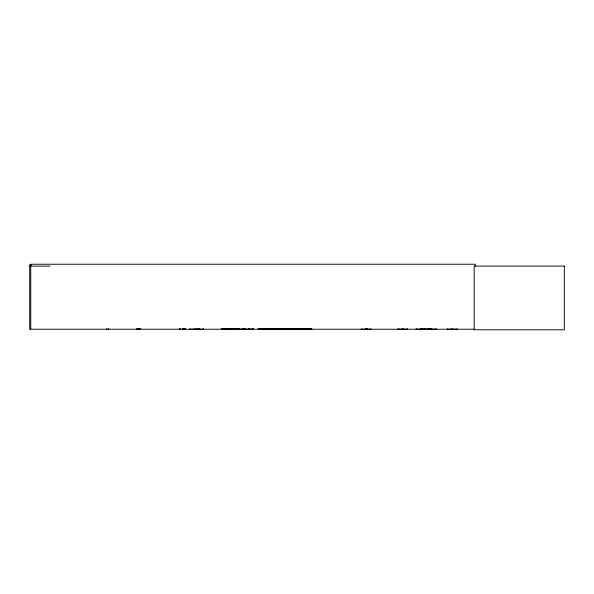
<?xml version="1.0" encoding="UTF-8"?>
<svg xmlns="http://www.w3.org/2000/svg" width="594" height="594" viewBox="0 0 594 594"><rect width="100%" height="100%" fill="white"/><g stroke="black" fill="none" stroke-linecap="round" stroke-linejoin="round"><path stroke-width="0.89" d="M225.995 329.158L225.928 328.579M235.142 329.173L235.187 328.712M270.315 329.173L270.277 328.579M416.26 329.158L416.305 328.712M189.672 329.239L203.809 329.187M274.725 329.217L274.903 328.816L275.067 329.224L274.591 329.106M249.094 329.173L253.475 328.757M245.047 329.158L244.988 328.579M266.045 329.217L266.171 328.816L310.142 328.816L310.313 329.224M266.342 329.224L309.994 329.232L309.697 328.816L309.838 329.239L310.142 328.816M267.827 329.187L268.013 328.816L268.191 329.202M268.176 329.224L268.458 328.816L268.288 329.217M279.588 329.217L279.737 329.009M280.984 329.217L281.556 328.816L281.727 329.224M285.231 329.009L285.083 329.217M286.917 329.217L287.043 328.816L287.192 329.239M287.214 329.224L287.496 328.816L287.325 329.217M288.966 329.239L289.271 328.816L289.1 329.217M290.83 329.224L291.112 328.816L291.253 329.239M290.934 329.217L290.659 328.816L290.511 329.232L291.134 329.009M295.136 329.217L295.263 328.816L295.582 329.217M295.537 329.217L295.73 329.009M297.572 329.009L297.119 329.009M303.779 329.009L303.905 329.239M303.928 329.224L304.21 328.816L304.388 329.202L304.098 328.712M308.182 329.217L308.331 329.009M266.647 329.009L266.298 329.217L266.246 328.579M266.765 329.239L266.171 328.816M272.936 329.217L273.166 328.712M274.324 329.217L274.643 328.712M279.143 329.217L279.269 328.816L279.395 329.217M281.081 329.009L281.578 329.009M285.35 329.239L285.655 328.816L285.803 329.239M288.699 329.217L288.825 328.816L289.003 329.202M296.97 329.217L297.549 328.816L297.698 329.239M301.893 329.009L301.797 329.217M302.517 329.239L302.22 328.712M307.729 329.217L307.855 328.816L307.982 329.217M416.038 329.173L436.471 329.187M422.861 329.173L422.898 328.757M430.813 329.173L430.85 328.757M221.406 329.173L248.626 329.187M221.636 329.173L221.681 328.757M231.066 328.579L231.504 329.239M238.209 329.173L238.253 328.757M260.372 329.173L260.432 328.757M179.47 329.173L179.069 329.217M31.556 264.894L29.7 264.894L29.7 329.239L474.294 329.239M29.7 266.09L50.074 266.09M221.399 328.824L233.293 328.824M221.376 328.979L233.316 328.994M258.279 328.757L311.776 329.217L311.776 328.712M398.054 329.106L407.603 329.217L407.603 328.712M292.248 329.173L292.181 328.757M273.292 329.173L273.233 328.757M310.9 329.173L310.855 328.757L310.811 329.239M304.195 329.173L304.143 328.757M235.499 329.173L235.536 328.579M235.239 329.158L235.261 328.712M227.985 329.173L227.94 328.757M196.28 329.173L196.235 328.757L196.191 329.239M436.226 329.158L436.182 328.712M428.304 329.173L428.267 328.757L428.229 329.239M421.651 329.158L421.606 328.712M239.278 329.158L239.256 328.712M475.222 266.09L475.222 264.226L30.747 264.226L30.747 329.239M457.031 328.712L457.031 329.239L447.475 329.173L447.475 328.712M452.42 328.579L452.42 329.239M452.086 328.579L452.086 329.239M431.756 328.579L431.756 329.239M431.482 328.579L431.482 329.239M430.888 328.712L430.888 329.239M429.551 328.712L429.551 329.239M427.635 328.579L427.635 329.239M427.361 328.579L427.361 329.239M425.126 328.579L425.126 329.239M424.851 328.579L424.851 329.239M424.257 328.712L424.257 329.239M422.935 328.712L422.935 329.239M421.012 328.579L421.012 329.239M420.73 328.579L420.73 329.239M402.999 328.579L402.999 329.239M402.665 328.579L402.665 329.239M398.054 328.712L398.054 329.239M370.812 328.712L370.812 329.239L361.256 329.217L361.263 328.712M367.374 328.445L367.374 329.239M366.201 328.579L366.208 329.239M365.867 328.579L365.882 329.239M307.157 328.579L307.172 329.239M306.823 328.579L306.838 329.239M306.578 328.579L306.578 329.239M303.69 328.445L303.69 329.239M303.163 328.445L303.163 329.239M294.535 328.712L294.535 329.239M292.255 328.579L292.345 329.239M292.122 328.712L292.122 329.239M283.672 328.712L283.672 329.239M278.95 328.579L278.95 329.239M278.623 328.579L278.623 329.239M274.435 328.712L274.473 329.239M272.156 328.579L272.156 329.239M271.926 328.579L271.926 329.239M270.441 328.579L270.441 329.239M270.203 328.579L270.136 329.239M269.171 328.712L269.171 329.239M267.931 328.712L267.931 329.239M267.671 328.712L267.671 329.239M265.926 328.579L265.926 329.239M264.493 328.712L264.493 329.239M263.528 328.579L263.528 329.239M263.387 328.579L263.387 329.239M262.214 328.712L262.214 329.239M260.499 328.712L260.499 329.239M259.318 328.579L259.318 329.239M259.177 328.579L259.177 329.239M258.212 328.712L258.212 329.239M253.534 328.712L253.534 329.239M252.569 328.579L252.569 329.239M252.435 328.579L252.435 329.239M249.539 328.712L249.539 329.239M248.5 328.712L248.5 329.239M245.129 328.712L245.129 329.239M244.906 328.579L244.906 329.239M243.77 328.579L243.77 329.239M243.451 328.579L243.451 329.239M242.716 328.712L242.716 329.239M242.033 328.712L242.033 329.239M238.305 328.712L238.305 329.239M237.429 328.579L237.429 329.239M237.095 328.579L237.095 329.239M235.766 328.579L235.766 329.239M234.519 328.445L234.519 329.239M233.962 328.445L233.962 329.239M232.484 328.712L232.484 329.239M230.984 328.579L230.984 329.239M230.806 328.712L230.747 329.239L230.747 328.579M229.715 328.579L229.722 329.239M229.009 328.712L229.009 329.239M227.903 328.712L227.903 329.239M226.18 328.579L226.18 329.239M221.718 328.712L221.718 329.239M203.475 328.712L203.475 329.239M199.272 328.579L199.272 329.239M199.02 328.579L199.02 329.239M197.297 328.712L197.297 329.239M194.468 328.579L194.468 329.239M194.216 328.579L194.216 329.239M190.013 328.712L190.013 329.239M185.61 328.445L185.61 329.239M184.296 328.445L184.296 329.239M183.732 328.445L183.732 329.239M182.417 328.445L182.417 329.239M180.695 328.579L180.695 329.239M179.663 328.712L179.663 329.239M179.603 328.712L179.603 329.239M140.578 328.445L140.578 329.239M139.263 328.445L139.263 329.239M138.699 328.445L138.721 329.239M137.385 328.445L137.385 329.239M136.843 328.445L136.843 329.239M108.732 328.445L108.732 329.239M106.853 328.445L106.853 329.239M261.182 329.106L261.197 328.712L261.182 329.106M272.616 328.816L272.757 329.239L272.616 328.816M564.3 266.09L474.175 266.09L474.175 329.774L564.3 329.774L564.3 266.09"/></g></svg>
